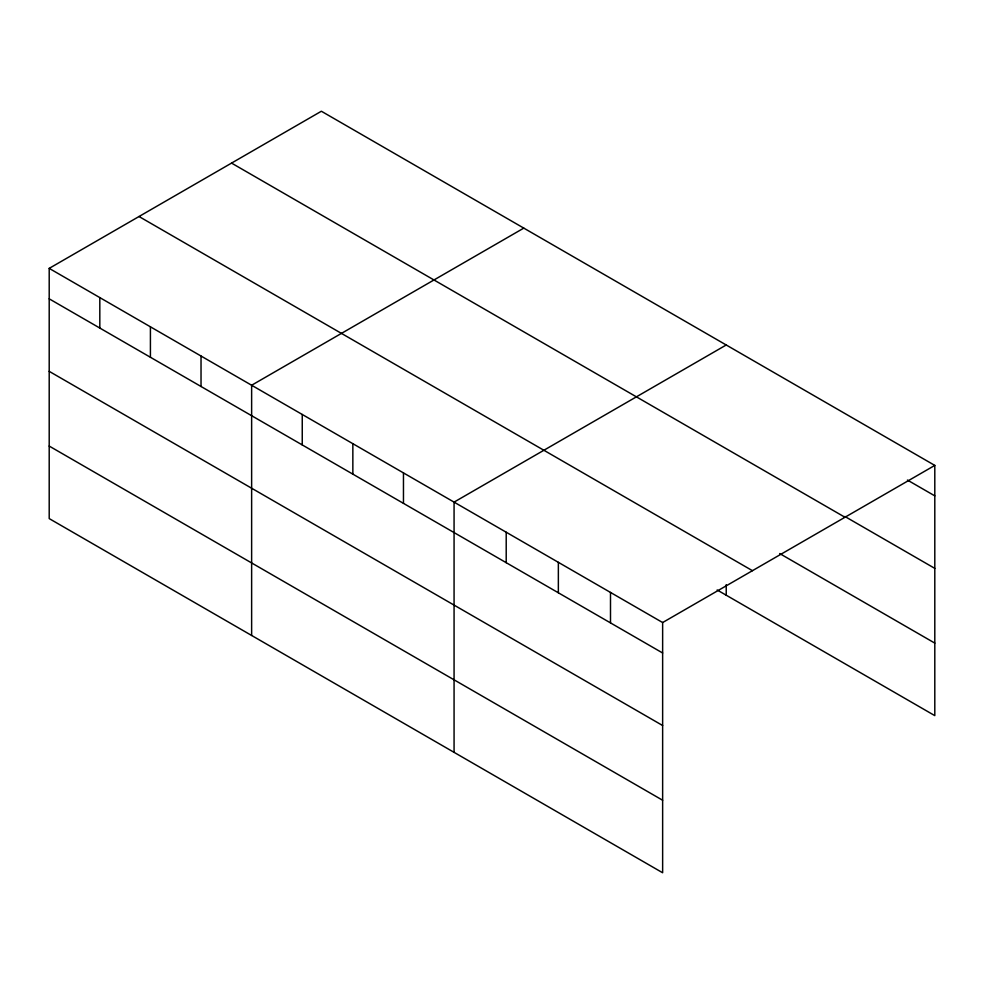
<?xml version="1.0" encoding="UTF-8"?>
<svg xmlns="http://www.w3.org/2000/svg" width="984" height="984" viewBox="0 0 984 984"><rect width="100%" height="100%" fill="white"/><g stroke="black" fill="none" stroke-linecap="round" stroke-linejoin="round"><path stroke-width="1.48" d="M49.2 268.374L662.638 622.54L662.638 872.759L49.2 518.593L49.2 268.374L321.362 111.241L934.8 465.407L934.8 715.626L717.151 589.969M523.796 228.116L251.633 385.248L251.633 635.467M726.229 344.99L454.067 502.123L454.067 752.342M662.638 622.54L934.8 465.407M907.42 480.057L934.8 495.862M844.85 516.452L934.8 568.383M231.547 163.098L844.985 517.264M779.672 553.549L934.8 643.106M139.015 216.517L752.452 570.683M49.2 298.828L662.638 652.995M49.2 371.349L662.638 725.515M49.2 446.072L662.638 800.238M726.229 584.631L726.229 595.209M610.498 592.429L610.498 622.897M558.358 562.331L558.358 592.786M506.207 532.233L506.207 562.688M403.465 472.91L403.465 503.365M352.85 443.686L352.85 474.14M302.248 414.473L302.248 444.928M201.031 356.036L201.031 386.491M150.417 326.811L150.417 357.266M99.815 297.599L99.815 328.053"/></g></svg>
